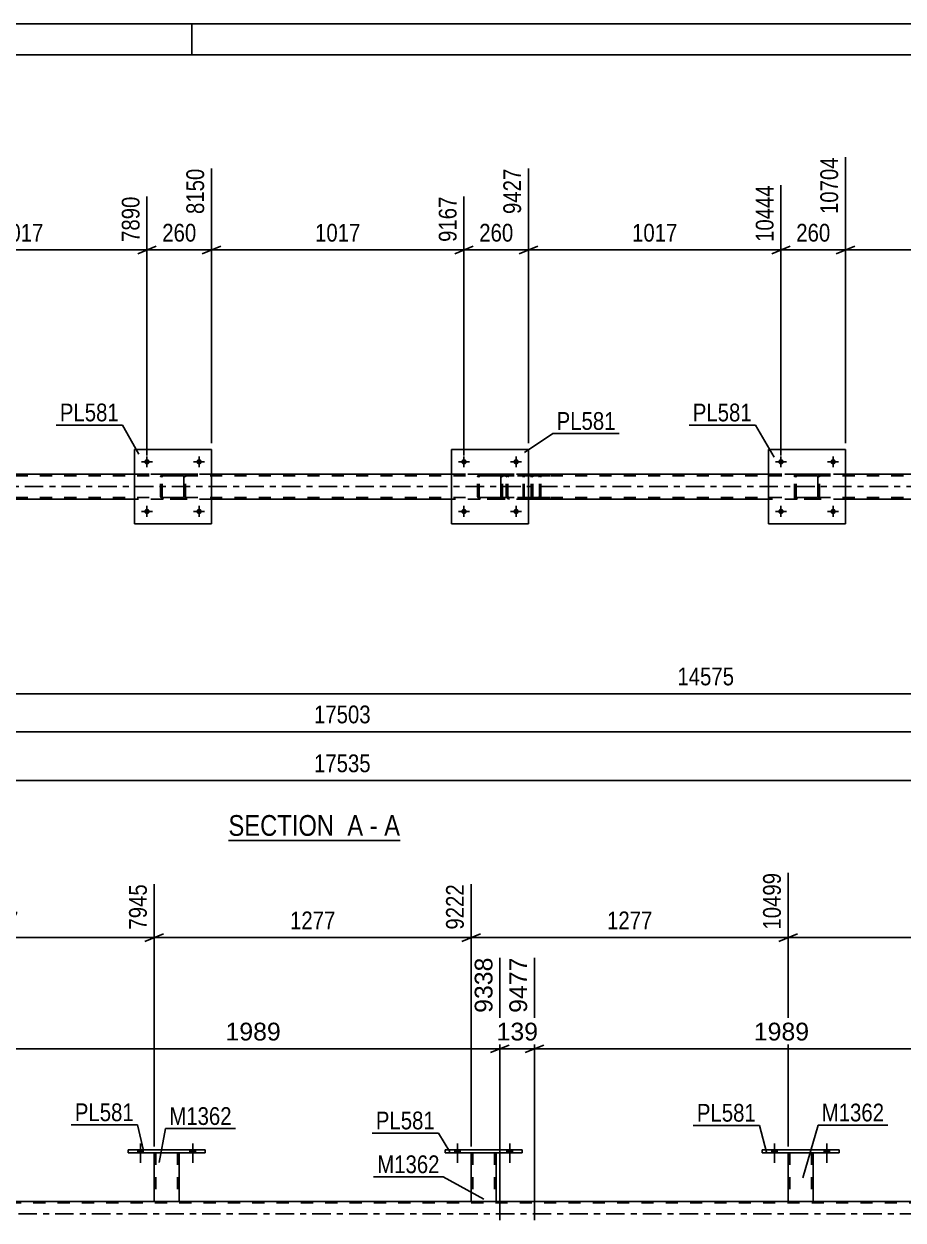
# Model space of a CAD drawing. Header units: millimetres. Extents: x -116 to 725, y -402 to 192.
# Drawn here: x 278.2 to 419.8, y -1 to 191.7 of the extents above; entities that cross this region are included whole.
import ezdxf

# ---------------------------------------------------------------- set-up
doc = ezdxf.new("R2010")
doc.units = ezdxf.units.MM
doc.linetypes.add('DXK_LINE_DOT2', pattern=[3.9198, 1.9599, -1.9599])
doc.linetypes.add('DXK_LINE_DOT3', pattern=[5.9187, 2.979, -0.9799, 0.9799, -0.9799])
doc.styles.add('Arial', font='ARIAL.TTF', dxfattribs={"height": 0.2})
doc.styles.add('Arial Narrow', font='ARIALN.TTF', dxfattribs={"height": 0.2})

# ---------------------------------------------------------------- blocks, each defined once
blk = doc.blocks.new('Unknown-200057495-1133')
at = {"color": 5, "linetype": 'Continuous'}
for p, q in [((725.23, 191.75), (-115.77, 191.75)), ((305.23, 186.75), (305.23, 191.75)), ((720.23, 186.75), (-110.77, 186.75))]:
    blk.add_line(p, q, dxfattribs=at)
blk = doc.blocks.new('Unknown-200057495-11 - 6662')
at = {"color": 6, "linetype": 'Continuous'}
blk.add_line((311.12, 60.17), (338.76, 60.17), dxfattribs=at)
at = {"color": 0, "linetype": 'Continuous'}
for points in [[(329.22, 60.92), (329.22, 64.42), (311.12, 64.42), (311.12, 60.92)], [(332.83, 60.92), (332.83, 64.42), (330.27, 64.42), (330.27, 60.92)], [(335.16, 60.92), (335.16, 64.42), (333.88, 64.42), (333.88, 60.92)], [(338.76, 60.92), (338.76, 64.42), (336.21, 64.42), (336.21, 60.92)]]:
    blk.add_wipeout(points, dxfattribs=at)
at = {"color": 7, "linetype": 'Continuous', "style": 'Arial Narrow'}
for s, p in [('SECTION ', (311.12, 60.92)), ('A', (330.27, 60.92)), ('A', (336.21, 60.92)), ('-', (333.88, 60.92))]:
    blk.add_text(s, height=3.34, dxfattribs=at).set_placement(p)
blk = doc.blocks.new('Part-200057495-6733 - 6662')
at = {"color": 7, "linetype": 'DXK_LINE_DOT2'}
for p, q in [((402.35, 118.71), (402.39, 118.89)), ((402.39, 118.89), (402.35, 118.71)), ((402.35, 115.67), (402.35, 118.71)), ((402.35, 115.67), (402.35, 118.71)), ((402.59, 118.71), (402.61, 118.8)), ((402.59, 115.67), (402.59, 118.71)), ((402.59, 115.67), (402.59, 118.71)), ((402.61, 118.8), (402.66, 118.88)), ((402.64, 119.15), (402.83, 119.19)), ((402.83, 119.19), (402.64, 119.15)), ((402.66, 118.88), (402.74, 118.93)), ((402.74, 118.93), (402.83, 118.95)), ((405.87, 119.19), (402.83, 119.19)), ((405.87, 118.95), (402.83, 118.95)), ((405.87, 119.19), (406.05, 119.15)), ((406.05, 119.15), (405.87, 119.19)), ((405.87, 118.95), (405.96, 118.93)), ((405.96, 118.93), (406.04, 118.88)), ((406.04, 118.88), (406.09, 118.8)), ((406.09, 118.8), (406.11, 118.71)), ((406.11, 115.67), (406.11, 118.71)), ((406.11, 118.71), (406.11, 115.67)), ((406.31, 118.89), (406.35, 118.71)), ((406.35, 118.71), (406.31, 118.89)), ((406.35, 115.67), (406.35, 118.71)), ((406.35, 115.67), (406.35, 118.71)), ((402.39, 115.48), (402.35, 115.67)), ((402.35, 115.67), (402.39, 115.48)), ((402.61, 115.57), (402.59, 115.67)), ((406.11, 115.67), (406.09, 115.57)), ((406.35, 115.67), (406.31, 115.48)), ((406.31, 115.48), (406.35, 115.67)), ((402.66, 115.5), (402.61, 115.57)), ((402.83, 115.19), (402.64, 115.22)), ((402.64, 115.22), (402.83, 115.19)), ((402.74, 115.44), (402.66, 115.5)), ((402.83, 115.43), (402.74, 115.44)), ((405.87, 115.43), (402.83, 115.43)), ((405.87, 115.19), (402.83, 115.19)), ((405.96, 115.44), (405.87, 115.43)), ((406.05, 115.22), (405.87, 115.19)), ((405.87, 115.19), (406.05, 115.22)), ((406.04, 115.5), (405.96, 115.44)), ((406.09, 115.57), (406.04, 115.5))]:
    blk.add_line(p, q, dxfattribs=at)
at = {"color": 7, "linetype": 'DXK_LINE_DOT3'}
blk.add_line((404.35, 117.19), (404.35, 117.19), dxfattribs=at)
at = {"color": 7, "linetype": 'DXK_LINE_DOT2'}
for centre, start, end in [((402.83, 118.71), 112.5, 157.5), ((402.83, 118.71), 112.5, 157.5), ((405.87, 118.71), 22.5, 67.5), ((405.87, 118.71), 22.5, 67.5), ((402.83, 115.67), 202.5, 247.5), ((402.83, 115.67), 202.5, 247.5), ((405.87, 115.67), 292.5, 337.5), ((405.87, 115.67), 292.5, 337.5)]:
    blk.add_arc(centre, 0.48, start, end, dxfattribs=at)
blk = doc.blocks.new('Part-200057495-6732 - 6662')
at = {"color": 2, "linetype": 'Continuous'}
for p, q in [((398.15, 123.19), (398.15, 111.19)), ((398.15, 123.19), (410.55, 123.19)), ((410.55, 123.19), (410.55, 111.19)), ((398.15, 111.19), (410.55, 111.19))]:
    blk.add_line(p, q, dxfattribs=at)
blk = doc.blocks.new('Part-200057495-6738 - 6662')
at = {"color": 2, "linetype": 'Continuous'}
for p, q in [((347.07, 123.19), (347.07, 111.19)), ((347.07, 123.19), (359.47, 123.19)), ((359.47, 123.19), (359.47, 111.19)), ((347.07, 111.19), (359.47, 111.19))]:
    blk.add_line(p, q, dxfattribs=at)
blk = doc.blocks.new('Part-200057495-6739 - 6662')
at = {"color": 7, "linetype": 'DXK_LINE_DOT2'}
for p, q in [((351.27, 118.71), (351.3, 118.89)), ((351.3, 118.89), (351.27, 118.71)), ((351.27, 115.67), (351.27, 118.71)), ((351.27, 115.67), (351.27, 118.71)), ((351.51, 118.71), (351.53, 118.8)), ((351.51, 115.67), (351.51, 118.71)), ((351.51, 115.67), (351.51, 118.71)), ((351.53, 118.8), (351.58, 118.88)), ((351.56, 119.15), (351.75, 119.19)), ((351.75, 119.19), (351.56, 119.15)), ((351.58, 118.88), (351.66, 118.93)), ((351.66, 118.93), (351.75, 118.95)), ((354.79, 119.19), (351.75, 119.19)), ((354.79, 118.95), (351.75, 118.95)), ((354.79, 119.19), (354.97, 119.15)), ((354.97, 119.15), (354.79, 119.19)), ((354.79, 118.95), (354.88, 118.93)), ((354.88, 118.93), (354.96, 118.88)), ((354.96, 118.88), (355.01, 118.8)), ((355.01, 118.8), (355.03, 118.71)), ((355.03, 115.67), (355.03, 118.71)), ((355.03, 118.71), (355.03, 115.67)), ((355.23, 118.89), (355.27, 118.71)), ((355.27, 118.71), (355.23, 118.89)), ((355.27, 115.67), (355.27, 118.71)), ((355.27, 115.67), (355.27, 118.71)), ((351.3, 115.48), (351.27, 115.67)), ((351.27, 115.67), (351.3, 115.48)), ((351.53, 115.57), (351.51, 115.67)), ((355.03, 115.67), (355.01, 115.57)), ((355.27, 115.67), (355.23, 115.48)), ((355.23, 115.48), (355.27, 115.67)), ((351.58, 115.5), (351.53, 115.57)), ((351.75, 115.19), (351.56, 115.22)), ((351.56, 115.22), (351.75, 115.19)), ((351.66, 115.44), (351.58, 115.5)), ((351.75, 115.43), (351.66, 115.44)), ((354.79, 115.43), (351.75, 115.43)), ((354.79, 115.19), (351.75, 115.19)), ((354.88, 115.44), (354.79, 115.43)), ((354.97, 115.22), (354.79, 115.19)), ((354.79, 115.19), (354.97, 115.22)), ((354.96, 115.5), (354.88, 115.44)), ((355.01, 115.57), (354.96, 115.5))]:
    blk.add_line(p, q, dxfattribs=at)
at = {"color": 7, "linetype": 'DXK_LINE_DOT3'}
blk.add_line((353.27, 117.19), (353.27, 117.19), dxfattribs=at)
at = {"color": 7, "linetype": 'DXK_LINE_DOT2'}
for centre, start, end in [((351.75, 118.71), 112.5, 157.5), ((351.75, 118.71), 112.5, 157.5), ((354.79, 118.71), 22.5, 67.5), ((354.79, 118.71), 22.5, 67.5), ((351.75, 115.67), 202.5, 247.5), ((351.75, 115.67), 202.5, 247.5), ((354.79, 115.67), 292.5, 337.5), ((354.79, 115.67), 292.5, 337.5)]:
    blk.add_arc(centre, 0.48, start, end, dxfattribs=at)
blk = doc.blocks.new('Bolt-200057495-6676 - 6662')
at = {"linetype": 'Continuous'}
for points in [[(400.59, 121.19, -1), (399.71, 121.19, -1)], [(408.99, 121.19, -1), (408.11, 121.19, -1)]]:
    blk.add_hatch(color=1, dxfattribs=at).paths.add_polyline_path(points)
at = {"color": 1, "linetype": 'Continuous'}
for p, q in [((400.15, 122.07), (400.15, 120.31)), ((408.55, 122.07), (408.55, 120.31)), ((399.27, 121.19), (401.03, 121.19)), ((407.67, 121.19), (409.43, 121.19))]:
    blk.add_line(p, q, dxfattribs=at)
blk = doc.blocks.new('Bolt-200057495-6677 - 6662')
at = {"linetype": 'Continuous'}
for points in [[(400.59, 113.19, -1), (399.71, 113.19, -1)], [(408.99, 113.19, -1), (408.11, 113.19, -1)]]:
    blk.add_hatch(color=1, dxfattribs=at).paths.add_polyline_path(points)
at = {"color": 1, "linetype": 'Continuous'}
for p, q in [((400.15, 114.07), (400.15, 112.31)), ((408.55, 114.07), (408.55, 112.31)), ((399.27, 113.19), (401.03, 113.19)), ((407.67, 113.19), (409.43, 113.19))]:
    blk.add_line(p, q, dxfattribs=at)
blk = doc.blocks.new('Bolt-200057495-6678 - 6662')
at = {"linetype": 'Continuous'}
for points in [[(349.51, 121.19, -1), (348.63, 121.19, -1)], [(357.91, 121.19, -1), (357.03, 121.19, -1)]]:
    blk.add_hatch(color=1, dxfattribs=at).paths.add_polyline_path(points)
at = {"color": 1, "linetype": 'Continuous'}
for p, q in [((349.07, 122.07), (349.07, 120.31)), ((357.47, 122.07), (357.47, 120.31)), ((348.19, 121.19), (349.95, 121.19)), ((356.59, 121.19), (358.35, 121.19))]:
    blk.add_line(p, q, dxfattribs=at)
blk = doc.blocks.new('Bolt-200057495-6679 - 6662')
at = {"linetype": 'Continuous'}
for points in [[(349.51, 113.19, -1), (348.63, 113.19, -1)], [(357.91, 113.19, -1), (357.03, 113.19, -1)]]:
    blk.add_hatch(color=1, dxfattribs=at).paths.add_polyline_path(points)
at = {"color": 1, "linetype": 'Continuous'}
for p, q in [((349.07, 114.07), (349.07, 112.31)), ((357.47, 114.07), (357.47, 112.31)), ((348.19, 113.19), (349.95, 113.19)), ((356.59, 113.19), (358.35, 113.19))]:
    blk.add_line(p, q, dxfattribs=at)
blk = doc.blocks.new('Part-200057495-6744 - 6662')
at = {"color": 2, "linetype": 'Continuous'}
for p, q in [((295.99, 123.19), (295.99, 111.19)), ((295.99, 123.19), (308.39, 123.19)), ((308.39, 123.19), (308.39, 111.19)), ((295.99, 111.19), (308.39, 111.19))]:
    blk.add_line(p, q, dxfattribs=at)
blk = doc.blocks.new('Bolt-200057495-6680 - 6662')
at = {"linetype": 'Continuous'}
for points in [[(298.43, 121.19, -1), (297.55, 121.19, -1)], [(306.83, 121.19, -1), (305.95, 121.19, -1)]]:
    blk.add_hatch(color=1, dxfattribs=at).paths.add_polyline_path(points)
at = {"color": 1, "linetype": 'Continuous'}
for p, q in [((297.99, 122.07), (297.99, 120.31)), ((306.39, 122.07), (306.39, 120.31)), ((297.11, 121.19), (298.87, 121.19)), ((305.51, 121.19), (307.27, 121.19))]:
    blk.add_line(p, q, dxfattribs=at)
blk = doc.blocks.new('Part-200057495-6745 - 6662')
at = {"color": 7, "linetype": 'DXK_LINE_DOT2'}
for p, q in [((300.19, 118.71), (300.22, 118.89)), ((300.22, 118.89), (300.19, 118.71)), ((300.19, 115.67), (300.19, 118.71)), ((300.19, 115.67), (300.19, 118.71)), ((300.43, 118.71), (300.45, 118.8)), ((300.43, 115.67), (300.43, 118.71)), ((300.43, 115.67), (300.43, 118.71)), ((300.45, 118.8), (300.5, 118.88)), ((300.48, 119.15), (300.67, 119.19)), ((300.67, 119.19), (300.48, 119.15)), ((300.5, 118.88), (300.58, 118.93)), ((300.58, 118.93), (300.67, 118.95)), ((303.71, 119.19), (300.67, 119.19)), ((303.71, 118.95), (300.67, 118.95)), ((303.71, 119.19), (303.89, 119.15)), ((303.89, 119.15), (303.71, 119.19)), ((303.71, 118.95), (303.8, 118.93)), ((303.8, 118.93), (303.88, 118.88)), ((303.88, 118.88), (303.93, 118.8)), ((303.93, 118.8), (303.95, 118.71)), ((303.95, 115.67), (303.95, 118.71)), ((303.95, 118.71), (303.95, 115.67)), ((304.15, 118.89), (304.19, 118.71)), ((304.19, 118.71), (304.15, 118.89)), ((304.19, 115.67), (304.19, 118.71)), ((304.19, 115.67), (304.19, 118.71)), ((300.22, 115.48), (300.19, 115.67)), ((300.19, 115.67), (300.22, 115.48)), ((300.45, 115.57), (300.43, 115.67)), ((303.95, 115.67), (303.93, 115.57)), ((304.19, 115.67), (304.15, 115.48)), ((304.15, 115.48), (304.19, 115.67)), ((300.5, 115.5), (300.45, 115.57)), ((300.67, 115.19), (300.48, 115.22)), ((300.48, 115.22), (300.67, 115.19)), ((300.58, 115.44), (300.5, 115.5)), ((300.67, 115.43), (300.58, 115.44)), ((303.71, 115.43), (300.67, 115.43)), ((303.71, 115.19), (300.67, 115.19)), ((303.8, 115.44), (303.71, 115.43)), ((303.89, 115.22), (303.71, 115.19)), ((303.71, 115.19), (303.89, 115.22)), ((303.88, 115.5), (303.8, 115.44)), ((303.93, 115.57), (303.88, 115.5))]:
    blk.add_line(p, q, dxfattribs=at)
at = {"color": 7, "linetype": 'DXK_LINE_DOT3'}
blk.add_line((302.19, 117.19), (302.19, 117.19), dxfattribs=at)
at = {"color": 7, "linetype": 'DXK_LINE_DOT2'}
for centre, start, end in [((300.67, 118.71), 112.5, 157.5), ((300.67, 118.71), 112.5, 157.5), ((303.71, 118.71), 22.5, 67.5), ((303.71, 118.71), 22.5, 67.5), ((300.67, 115.67), 202.5, 247.5), ((300.67, 115.67), 202.5, 247.5), ((303.71, 115.67), 292.5, 337.5), ((303.71, 115.67), 292.5, 337.5)]:
    blk.add_arc(centre, 0.48, start, end, dxfattribs=at)
blk = doc.blocks.new('Bolt-200057495-6681 - 6662')
at = {"linetype": 'Continuous'}
for points in [[(298.43, 113.19, -1), (297.55, 113.19, -1)], [(306.83, 113.19, -1), (305.95, 113.19, -1)]]:
    blk.add_hatch(color=1, dxfattribs=at).paths.add_polyline_path(points)
at = {"color": 1, "linetype": 'Continuous'}
for p, q in [((297.99, 114.07), (297.99, 112.31)), ((306.39, 114.07), (306.39, 112.31)), ((297.11, 113.19), (298.87, 113.19)), ((305.51, 113.19), (307.27, 113.19))]:
    blk.add_line(p, q, dxfattribs=at)
blk = doc.blocks.new('Part-200057495-6877 - 6662')
at = {"color": 7, "linetype": 'DXK_LINE_DOT2'}
for p, q in [((631.55, 118.95), (-17.63, 118.95)), ((631.55, 119.19), (-5.82, 119.19)), ((308.39, 119.19), (295.99, 119.19)), ((359.47, 119.19), (347.07, 119.19)), ((410.55, 119.19), (398.15, 119.19)), ((631.55, 115.43), (-17.63, 115.43)), ((308.39, 115.19), (295.99, 115.19)), ((359.47, 115.19), (347.07, 115.19)), ((410.55, 115.19), (398.15, 115.19))]:
    blk.add_line(p, q, dxfattribs=at)
at = {"color": 2, "linetype": 'Continuous'}
for p, q in [((295.99, 119.19), (257.31, 119.19)), ((347.07, 119.19), (308.39, 119.19)), ((398.15, 119.19), (359.47, 119.19)), ((449.23, 119.19), (410.55, 119.19)), ((295.99, 115.19), (257.31, 115.19)), ((347.07, 115.19), (308.39, 115.19)), ((398.15, 115.19), (359.47, 115.19)), ((449.23, 115.19), (410.55, 115.19))]:
    blk.add_line(p, q, dxfattribs=at)
at = {"color": 7, "linetype": 'DXK_LINE_DOT3'}
blk.add_line((-17.63, 117.19), (631.55, 117.19), dxfattribs=at)
blk = doc.blocks.new('Part-200057495-6890 - 6662')
at = {"color": 7, "linetype": 'DXK_LINE_DOT2'}
for p, q in [((358.62, 118.89), (358.6, 118.71)), ((358.6, 115.67), (358.6, 118.71)), ((358.68, 119.05), (358.62, 118.89)), ((358.77, 119.15), (358.68, 119.05)), ((358.74, 118.71), (358.75, 118.8)), ((358.74, 115.67), (358.74, 118.71)), ((358.75, 118.8), (358.78, 118.88)), ((358.87, 119.19), (358.77, 119.15)), ((358.78, 118.88), (358.82, 118.93)), ((358.82, 118.93), (358.87, 118.95)), ((362.94, 119.19), (358.87, 119.19)), ((362.94, 118.95), (358.87, 118.95)), ((360.15, 119.19), (360.15, 118.95)), ((361.16, 119.15), (360.96, 119.19)), ((360.96, 118.95), (361.06, 118.93)), ((361.06, 118.93), (361.14, 118.88)), ((361.14, 118.88), (361.2, 118.8)), ((361.2, 118.8), (361.22, 118.71)), ((361.22, 115.67), (361.22, 118.71)), ((361.43, 118.88), (361.43, 118.89)), ((361.47, 118.71), (361.43, 118.88)), ((361.47, 115.67), (361.47, 118.71)), ((358.6, 115.67), (358.62, 115.48)), ((358.75, 115.57), (358.74, 115.67)), ((361.22, 115.67), (361.2, 115.57)), ((361.43, 115.48), (361.47, 115.67)), ((358.62, 115.48), (358.68, 115.33)), ((358.68, 115.33), (358.77, 115.22)), ((358.78, 115.5), (358.75, 115.57)), ((358.77, 115.22), (358.87, 115.19)), ((358.82, 115.44), (358.78, 115.5)), ((358.87, 115.43), (358.82, 115.44)), ((362.94, 115.43), (358.87, 115.43)), ((362.94, 115.19), (358.87, 115.19)), ((360.15, 115.19), (360.15, 115.43)), ((361.06, 115.44), (360.96, 115.43)), ((360.96, 115.19), (361.16, 115.22)), ((361.14, 115.5), (361.06, 115.44)), ((361.2, 115.57), (361.14, 115.5))]:
    blk.add_line(p, q, dxfattribs=at)
for centre, start, end in [((360.98, 118.69), 23.8494, 68.8059), ((360.98, 115.68), 291.1941, 336.1506)]:
    blk.add_arc(centre, 0.492, start, end, dxfattribs=at)
blk = doc.blocks.new('Part-200057495-6898 - 6662')
at = {"color": 7, "linetype": 'DXK_LINE_DOT2'}
for p, q in [((359.64, 119.19), (354.1, 119.19)), ((359.64, 118.95), (354.1, 118.95)), ((355.93, 118.88), (355.89, 118.71)), ((355.89, 115.67), (355.89, 118.71)), ((355.93, 118.89), (355.93, 118.88)), ((356.15, 118.71), (356.17, 118.8)), ((356.15, 115.67), (356.15, 118.71)), ((356.17, 118.8), (356.22, 118.88)), ((356.4, 119.19), (356.21, 119.15)), ((356.22, 118.88), (356.31, 118.93)), ((356.31, 118.93), (356.4, 118.95)), ((359.83, 119.15), (359.64, 119.19)), ((359.64, 118.95), (359.74, 118.93)), ((359.74, 118.93), (359.82, 118.88)), ((359.82, 118.88), (359.87, 118.8)), ((359.87, 118.8), (359.89, 118.71)), ((359.89, 115.67), (359.89, 118.71)), ((360.11, 118.88), (360.11, 118.89)), ((360.15, 118.71), (360.11, 118.88)), ((360.15, 115.67), (360.15, 118.71)), ((355.89, 115.67), (355.93, 115.48)), ((356.17, 115.57), (356.15, 115.67)), ((359.89, 115.67), (359.87, 115.57)), ((360.11, 115.48), (360.15, 115.67)), ((359.64, 115.43), (354.1, 115.43)), ((359.64, 115.19), (354.1, 115.19)), ((356.22, 115.5), (356.17, 115.57)), ((356.21, 115.22), (356.4, 115.19)), ((356.31, 115.44), (356.22, 115.5)), ((356.4, 115.43), (356.31, 115.44)), ((359.74, 115.44), (359.64, 115.43)), ((359.64, 115.19), (359.83, 115.22)), ((359.82, 115.5), (359.74, 115.44)), ((359.87, 115.57), (359.82, 115.5))]:
    blk.add_line(p, q, dxfattribs=at)
for centre, start, end in [((356.38, 118.69), 110.7583, 155.68), ((359.66, 118.69), 24.32, 69.2417), ((356.38, 115.69), 204.32, 249.2417), ((359.66, 115.69), 290.7583, 335.68)]:
    blk.add_arc(centre, 0.496, start, end, dxfattribs=at)
blk = doc.blocks.new('Part-200057495-4713 - 4561')
at = {"color": 2, "linetype": 'Continuous'}
for p, q in [((294.96, 9.84), (294.96, 10.32)), ((294.96, 10.32), (307.36, 10.32)), ((307.36, 9.84), (294.96, 9.84)), ((307.36, 10.32), (307.36, 9.84))]:
    blk.add_line(p, q, dxfattribs=at)
blk = doc.blocks.new('Bolt-200057495-4576 - 4561')
at = {"linetype": 'Continuous'}
for points in [[(398.68, 9.84), (399.56, 9.84), (399.56, 10.32), (398.68, 10.32)], [(407.08, 9.84), (407.96, 9.84), (407.96, 10.32), (407.08, 10.32)]]:
    blk.add_hatch(color=1, dxfattribs=at).paths.add_polyline_path(points)
at = {"color": 1, "linetype": 'Continuous'}
for p, q in [((398.68, 10.32), (398.68, 9.84)), ((399.12, 11.32), (399.12, 8.2)), ((399.56, 10.32), (399.56, 9.84)), ((407.08, 10.32), (407.08, 9.84)), ((407.52, 11.32), (407.52, 8.2)), ((407.96, 10.32), (407.96, 9.84))]:
    blk.add_line(p, q, dxfattribs=at)
blk = doc.blocks.new('Part-200057495-4703 - 4561')
at = {"color": 2, "linetype": 'Continuous'}
for p, q in [((346.04, 9.84), (346.04, 10.32)), ((346.04, 10.32), (358.44, 10.32)), ((358.44, 9.84), (346.04, 9.84)), ((358.44, 10.32), (358.44, 9.84))]:
    blk.add_line(p, q, dxfattribs=at)
blk = doc.blocks.new('Part-200057495-4698 - 4561')
at = {"color": 2, "linetype": 'Continuous'}
for p, q in [((401.32, 2), (401.32, 9.84)), ((405.32, 9.84), (405.32, 2)), ((405.28, 2), (401.32, 2)), ((405.32, 2), (405.28, 2))]:
    blk.add_line(p, q, dxfattribs=at)
at = {"color": 7, "linetype": 'DXK_LINE_DOT2'}
for p, q in [((401.32, 9.84), (405.32, 9.84)), ((401.32, 9.84), (401.32, 9.84)), ((401.32, 9.84), (401.32, 9.84)), ((401.56, 9.84), (401.56, 2)), ((405.08, 9.84), (405.08, 2)), ((405.32, 9.84), (405.32, 9.84)), ((405.32, 9.84), (405.32, 9.84)), ((405.06, 2), (405.08, 2))]:
    blk.add_line(p, q, dxfattribs=at)
blk = doc.blocks.new('Bolt-200057495-4575 - 4561')
at = {"linetype": 'Continuous'}
for points in [[(398.68, 9.84), (399.56, 9.84), (399.56, 10.32), (398.68, 10.32)], [(407.08, 9.84), (407.96, 9.84), (407.96, 10.32), (407.08, 10.32)]]:
    blk.add_hatch(color=1, dxfattribs=at).paths.add_polyline_path(points)
at = {"color": 1, "linetype": 'Continuous'}
for p, q in [((398.68, 10.32), (398.68, 9.84)), ((399.12, 11.32), (399.12, 8.2)), ((399.56, 10.32), (399.56, 9.84)), ((407.08, 10.32), (407.08, 9.84)), ((407.52, 11.32), (407.52, 8.2)), ((407.96, 10.32), (407.96, 9.84))]:
    blk.add_line(p, q, dxfattribs=at)
blk = doc.blocks.new('Bolt-200057495-4577 - 4561')
at = {"linetype": 'Continuous'}
for points in [[(347.6, 9.84), (348.48, 9.84), (348.48, 10.32), (347.6, 10.32)], [(356, 9.84), (356.88, 9.84), (356.88, 10.32), (356, 10.32)]]:
    blk.add_hatch(color=1, dxfattribs=at).paths.add_polyline_path(points)
at = {"color": 1, "linetype": 'Continuous'}
for p, q in [((347.6, 10.32), (347.6, 9.84)), ((348.04, 11.32), (348.04, 8.2)), ((348.48, 10.32), (348.48, 9.84)), ((356, 10.32), (356, 9.84)), ((356.44, 11.32), (356.44, 8.2)), ((356.88, 10.32), (356.88, 9.84))]:
    blk.add_line(p, q, dxfattribs=at)
blk = doc.blocks.new('Bolt-200057495-4578 - 4561')
at = {"linetype": 'Continuous'}
for points in [[(347.6, 9.84), (348.48, 9.84), (348.48, 10.32), (347.6, 10.32)], [(356, 9.84), (356.88, 9.84), (356.88, 10.32), (356, 10.32)]]:
    blk.add_hatch(color=1, dxfattribs=at).paths.add_polyline_path(points)
at = {"color": 1, "linetype": 'Continuous'}
for p, q in [((347.6, 10.32), (347.6, 9.84)), ((348.04, 11.32), (348.04, 8.2)), ((348.48, 10.32), (348.48, 9.84)), ((356, 10.32), (356, 9.84)), ((356.44, 11.32), (356.44, 8.2)), ((356.88, 10.32), (356.88, 9.84))]:
    blk.add_line(p, q, dxfattribs=at)
blk = doc.blocks.new('Bolt-200057495-4579 - 4561')
at = {"linetype": 'Continuous'}
for points in [[(296.52, 9.84), (297.4, 9.84), (297.4, 10.32), (296.52, 10.32)], [(304.92, 9.84), (305.8, 9.84), (305.8, 10.32), (304.92, 10.32)]]:
    blk.add_hatch(color=1, dxfattribs=at).paths.add_polyline_path(points)
at = {"color": 1, "linetype": 'Continuous'}
for p, q in [((296.52, 10.32), (296.52, 9.84)), ((296.96, 11.32), (296.96, 8.2)), ((297.4, 10.32), (297.4, 9.84)), ((304.92, 10.32), (304.92, 9.84)), ((305.36, 11.32), (305.36, 8.2)), ((305.8, 10.32), (305.8, 9.84))]:
    blk.add_line(p, q, dxfattribs=at)
blk = doc.blocks.new('Bolt-200057495-4580 - 4561')
at = {"linetype": 'Continuous'}
for points in [[(296.52, 9.84), (297.4, 9.84), (297.4, 10.32), (296.52, 10.32)], [(304.92, 9.84), (305.8, 9.84), (305.8, 10.32), (304.92, 10.32)]]:
    blk.add_hatch(color=1, dxfattribs=at).paths.add_polyline_path(points)
at = {"color": 1, "linetype": 'Continuous'}
for p, q in [((296.52, 10.32), (296.52, 9.84)), ((296.96, 11.32), (296.96, 8.2)), ((297.4, 10.32), (297.4, 9.84)), ((304.92, 10.32), (304.92, 9.84)), ((305.36, 11.32), (305.36, 8.2)), ((305.8, 10.32), (305.8, 9.84))]:
    blk.add_line(p, q, dxfattribs=at)
blk = doc.blocks.new('Part-200057495-4693 - 4561')
at = {"color": 2, "linetype": 'Continuous'}
for p, q in [((397.12, 9.84), (397.12, 10.32)), ((397.12, 10.32), (409.52, 10.32)), ((409.52, 9.84), (397.12, 9.84)), ((409.52, 10.32), (409.52, 9.84))]:
    blk.add_line(p, q, dxfattribs=at)
blk = doc.blocks.new('Part-200057495-4708 - 4561')
at = {"color": 2, "linetype": 'Continuous'}
for p, q in [((350.24, 2), (350.24, 9.84)), ((354.24, 9.84), (354.24, 2)), ((354.2, 2), (350.24, 2)), ((354.24, 2), (354.2, 2))]:
    blk.add_line(p, q, dxfattribs=at)
at = {"color": 7, "linetype": 'DXK_LINE_DOT2'}
for p, q in [((350.24, 9.84), (354.24, 9.84)), ((350.24, 9.84), (350.24, 9.84)), ((350.24, 9.84), (350.24, 9.84)), ((350.48, 9.84), (350.48, 2)), ((354, 9.84), (354, 2)), ((354.24, 9.84), (354.24, 9.84)), ((354.24, 9.84), (354.24, 9.84)), ((353.98, 2), (354, 2))]:
    blk.add_line(p, q, dxfattribs=at)
blk = doc.blocks.new('Part-200057495-4718 - 4561')
at = {"color": 2, "linetype": 'Continuous'}
for p, q in [((299.16, 2), (299.16, 9.84)), ((303.16, 9.84), (303.16, 2)), ((303.12, 2), (299.16, 2)), ((303.16, 2), (303.12, 2))]:
    blk.add_line(p, q, dxfattribs=at)
at = {"color": 7, "linetype": 'DXK_LINE_DOT2'}
for p, q in [((299.16, 9.84), (303.16, 9.84)), ((299.16, 9.84), (299.16, 9.84)), ((299.16, 9.84), (299.16, 9.84)), ((299.4, 9.84), (299.4, 2)), ((302.92, 9.84), (302.92, 2)), ((303.16, 9.84), (303.16, 9.84)), ((303.16, 9.84), (303.16, 9.84)), ((302.9, 2), (302.92, 2))]:
    blk.add_line(p, q, dxfattribs=at)
blk = doc.blocks.new('Part-200057495-4824 - 4561')
at = {"color": 7, "linetype": 'DXK_LINE_DOT2'}
for p, q in [((-7.32, 2), (681.45, 2)), ((303.16, 2), (299.16, 2)), ((354.24, 2), (350.24, 2)), ((405.32, 2), (401.32, 2)), ((681.45, 1.76), (-18.66, 1.76))]:
    blk.add_line(p, q, dxfattribs=at)
at = {"color": 2, "linetype": 'Continuous'}
for p, q in [((299.16, 2), (252.08, 2)), ((350.24, 2), (303.16, 2)), ((401.32, 2), (354.24, 2)), ((452.4, 2), (405.32, 2))]:
    blk.add_line(p, q, dxfattribs=at)
at = {"color": 7, "linetype": 'DXK_LINE_DOT3'}
blk.add_line((-18.66, 0), (681.45, 0), dxfattribs=at)
blk = doc.blocks.new('StraightDimension-200057495-21564 - 6662')
at = {"color": 7, "linetype": 'Continuous'}
for p, q in [((359.47, 124.19), (359.47, 168.43)), ((349.07, 122.19), (349.07, 163.93)), ((347.57, 154.72), (350.57, 155.92)), ((349.07, 155.32), (359.47, 155.32)), ((360.97, 155.92), (357.97, 154.72))]:
    blk.add_line(p, q, dxfattribs=at)
at = {"color": 0}
blk.add_wipeout([(357.61, 156.07), (357.61, 160.27), (350.93, 160.27), (350.93, 156.07)], dxfattribs=at)
at = {"color": 0, "linetype": 'Continuous'}
blk.add_wipeout([(358.87, 169.03), (354.67, 169.03), (354.67, 160.52), (358.87, 160.52)], dxfattribs=at)
at = {"color": 3, "linetype": 'Continuous', "style": 'Arial Narrow'}
blk.add_text('9427', height=2.863, rotation=90.0002, dxfattribs=at).set_placement((358.27, 161.12))
at = {"color": 3, "style": 'Arial Narrow'}
blk.add_text('260', height=2.863, dxfattribs=at).set_placement((351.53, 156.67))
blk = doc.blocks.new('StraightDimension-200057495-21563 - 6662')
at = {"color": 7, "linetype": 'Continuous'}
for p, q in [((359.47, 124.19), (359.47, 168.43)), ((400.15, 122.19), (400.15, 165.76)), ((360.97, 155.92), (357.97, 154.72)), ((359.47, 155.32), (400.15, 155.32)), ((398.65, 154.72), (401.65, 155.92))]:
    blk.add_line(p, q, dxfattribs=at)
at = {"color": 0, "linetype": 'Continuous'}
blk.add_wipeout([(399.55, 166.36), (395.35, 166.36), (395.35, 156.02), (399.55, 156.02)], dxfattribs=at)
at = {"color": 0}
blk.add_wipeout([(384.06, 156.07), (384.06, 160.27), (375.55, 160.27), (375.55, 156.07)], dxfattribs=at)
at = {"color": 3, "linetype": 'Continuous', "style": 'Arial Narrow'}
blk.add_text('10444', height=2.863, rotation=90.0002, dxfattribs=at).set_placement((398.95, 156.62))
at = {"color": 3, "style": 'Arial Narrow'}
blk.add_text('1017', height=2.863, dxfattribs=at).set_placement((376.15, 156.67))
blk = doc.blocks.new('StraightDimension-200057495-21566 - 6662')
at = {"color": 7, "linetype": 'Continuous'}
for p, q in [((308.39, 124.19), (308.39, 168.43)), ((297.99, 122.19), (297.99, 163.93)), ((296.49, 154.72), (299.49, 155.92)), ((297.99, 155.32), (308.39, 155.32)), ((309.89, 155.92), (306.89, 154.72))]:
    blk.add_line(p, q, dxfattribs=at)
at = {"color": 0}
blk.add_wipeout([(306.53, 156.07), (306.53, 160.27), (299.85, 160.27), (299.85, 156.07)], dxfattribs=at)
at = {"color": 0, "linetype": 'Continuous'}
blk.add_wipeout([(307.79, 169.03), (303.59, 169.03), (303.59, 160.52), (307.79, 160.52)], dxfattribs=at)
at = {"color": 3, "linetype": 'Continuous', "style": 'Arial Narrow'}
blk.add_text('8150', height=2.863, rotation=90.0002, dxfattribs=at).set_placement((307.19, 161.12))
at = {"color": 3, "style": 'Arial Narrow'}
blk.add_text('260', height=2.863, dxfattribs=at).set_placement((300.45, 156.67))
blk = doc.blocks.new('StraightDimension-200057495-21562 - 6662')
at = {"color": 7, "linetype": 'Continuous'}
for p, q in [((410.55, 124.19), (410.55, 170.26)), ((400.15, 122.19), (400.15, 165.76)), ((398.65, 154.72), (401.65, 155.92)), ((400.15, 155.32), (410.55, 155.32)), ((412.05, 155.92), (409.05, 154.72))]:
    blk.add_line(p, q, dxfattribs=at)
at = {"color": 0}
blk.add_wipeout([(408.69, 156.07), (408.69, 160.27), (402.01, 160.27), (402.01, 156.07)], dxfattribs=at)
at = {"color": 0, "linetype": 'Continuous'}
blk.add_wipeout([(409.95, 170.86), (405.75, 170.86), (405.75, 160.52), (409.95, 160.52)], dxfattribs=at)
at = {"color": 3, "linetype": 'Continuous', "style": 'Arial Narrow'}
blk.add_text('10704', height=2.863, rotation=90.0002, dxfattribs=at).set_placement((409.35, 161.12))
at = {"color": 3, "style": 'Arial Narrow'}
blk.add_text('260', height=2.863, dxfattribs=at).set_placement((402.61, 156.67))
blk = doc.blocks.new('StraightDimension-200057495-21565 - 6662')
at = {"color": 7, "linetype": 'Continuous'}
for p, q in [((308.39, 124.19), (308.39, 168.43)), ((349.07, 122.19), (349.07, 163.93)), ((309.89, 155.92), (306.89, 154.72)), ((308.39, 155.32), (349.07, 155.32)), ((347.57, 154.72), (350.57, 155.92))]:
    blk.add_line(p, q, dxfattribs=at)
at = {"color": 0, "linetype": 'Continuous'}
blk.add_wipeout([(348.47, 164.53), (344.27, 164.53), (344.27, 156.02), (348.47, 156.02)], dxfattribs=at)
at = {"color": 0}
blk.add_wipeout([(332.98, 156.07), (332.98, 160.27), (324.47, 160.27), (324.47, 156.07)], dxfattribs=at)
at = {"color": 3, "linetype": 'Continuous', "style": 'Arial Narrow'}
blk.add_text('9167', height=2.863, rotation=90.0002, dxfattribs=at).set_placement((347.87, 156.62))
at = {"color": 3, "style": 'Arial Narrow'}
blk.add_text('1017', height=2.863, dxfattribs=at).set_placement((325.07, 156.67))
blk = doc.blocks.new('StraightDimension-200057495-7211 - 6662')
at = {"color": 7, "linetype": 'Continuous'}
blk.add_line((-18.27, 69.82), (677.22, 69.82), dxfattribs=at)
at = {"color": 0}
blk.add_wipeout([(334.64, 70.57), (334.64, 74.77), (324.3, 74.77), (324.3, 70.57)], dxfattribs=at)
at = {"color": 3, "style": 'Arial Narrow'}
blk.add_text('17535', height=2.863, dxfattribs=at).set_placement((324.9, 71.17))
blk = doc.blocks.new('StraightDimension-200057495-7316 - 6662')
at = {"color": 7, "linetype": 'Continuous'}
blk.add_line((-17.63, 77.7), (676.58, 77.7), dxfattribs=at)
at = {"color": 0}
blk.add_wipeout([(334.64, 78.45), (334.64, 82.65), (324.3, 82.65), (324.3, 78.45)], dxfattribs=at)
at = {"color": 3, "style": 'Arial Narrow'}
blk.add_text('17503', height=2.863, dxfattribs=at).set_placement((324.9, 79.05))
blk = doc.blocks.new('StraightDimension-200057495-7357 - 6662')
at = {"color": 7, "linetype": 'Continuous'}
blk.add_line((99.49, 83.82), (676.58, 83.82), dxfattribs=at)
at = {"color": 0}
blk.add_wipeout([(393.2, 84.57), (393.2, 88.77), (382.86, 88.77), (382.86, 84.57)], dxfattribs=at)
at = {"color": 3, "style": 'Arial Narrow'}
blk.add_text('14575', height=2.863, dxfattribs=at).set_placement((383.46, 85.17))
blk = doc.blocks.new('StraightDimension-200057495-21561 - 6662')
at = {"color": 7, "linetype": 'Continuous'}
for p, q in [((410.55, 124.19), (410.55, 170.26)), ((451.23, 122.19), (451.23, 165.76)), ((412.05, 155.92), (409.05, 154.72)), ((410.55, 155.32), (451.23, 155.32)), ((449.73, 154.72), (452.73, 155.92))]:
    blk.add_line(p, q, dxfattribs=at)
at = {"color": 0, "linetype": 'Continuous'}
blk.add_wipeout([(450.63, 166.36), (446.43, 166.36), (446.43, 156.02), (450.63, 156.02)], dxfattribs=at)
at = {"color": 0}
blk.add_wipeout([(435.15, 156.07), (435.15, 160.27), (426.63, 160.27), (426.63, 156.07)], dxfattribs=at)
at = {"color": 3, "linetype": 'Continuous', "style": 'Arial Narrow'}
blk.add_text('11722', height=2.863, rotation=90.0002, dxfattribs=at).set_placement((450.03, 156.62))
at = {"color": 3, "style": 'Arial Narrow'}
blk.add_text('1017', height=2.863, dxfattribs=at).set_placement((427.23, 156.67))
blk = doc.blocks.new('StraightDimension-200057495-21567 - 6662')
at = {"color": 7, "linetype": 'Continuous'}
for p, q in [((257.31, 124.19), (257.31, 168.43)), ((297.99, 122.19), (297.99, 163.93)), ((258.81, 155.92), (255.81, 154.72)), ((257.31, 155.32), (297.99, 155.32)), ((296.49, 154.72), (299.49, 155.92))]:
    blk.add_line(p, q, dxfattribs=at)
at = {"color": 0, "linetype": 'Continuous'}
blk.add_wipeout([(297.39, 164.53), (293.19, 164.53), (293.19, 156.02), (297.39, 156.02)], dxfattribs=at)
at = {"color": 0}
blk.add_wipeout([(281.9, 156.07), (281.9, 160.27), (273.39, 160.27), (273.39, 156.07)], dxfattribs=at)
at = {"color": 3, "linetype": 'Continuous', "style": 'Arial Narrow'}
blk.add_text('7890', height=2.863, rotation=90.0002, dxfattribs=at).set_placement((296.79, 156.62))
at = {"color": 3, "style": 'Arial Narrow'}
blk.add_text('1017', height=2.863, dxfattribs=at).set_placement((273.99, 156.67))
blk = doc.blocks.new('StraightDimension-200057495-15301 - 4561')
at = {"color": 7, "linetype": 'Continuous'}
for p, q in [((275.3, -1), (275.3, 41.28)), ((354.86, -1), (354.86, 41.28)), ((276.8, 27.19), (273.8, 25.99)), ((353.36, 25.99), (356.36, 27.19)), ((275.3, 26.59), (354.86, 26.59))]:
    blk.add_line(p, q, dxfattribs=at)
at = {"color": 0, "linetype": 'Continuous'}
blk.add_wipeout([(354.26, 41.88), (350.06, 41.88), (350.06, 31.79), (354.26, 31.79)], dxfattribs=at)
at = {"color": 0}
blk.add_wipeout([(320.13, 27.34), (320.13, 31.54), (310.04, 31.54), (310.04, 27.34)], dxfattribs=at)
at = {"color": 3, "linetype": 'Continuous', "style": 'Arial'}
blk.add_text('9338', height=2.865, rotation=90.0002, dxfattribs=at).set_placement((353.66, 32.39))
at = {"color": 3, "style": 'Arial'}
blk.add_text('1989', height=2.865, dxfattribs=at).set_placement((310.64, 27.94))
blk = doc.blocks.new('StraightDimension-200057495-6189 - 4561')
at = {"color": 7, "linetype": 'Continuous'}
for p, q in [((401.32, 10.84), (401.32, 54.95)), ((350.24, 10.84), (350.24, 53.12)), ((351.74, 45.11), (348.74, 43.91)), ((350.24, 44.51), (401.32, 44.51)), ((399.82, 43.91), (402.82, 45.11))]:
    blk.add_line(p, q, dxfattribs=at)
at = {"color": 0, "linetype": 'Continuous'}
blk.add_wipeout([(400.72, 55.55), (396.52, 55.55), (396.52, 45.21), (400.72, 45.21)], dxfattribs=at)
at = {"color": 0}
blk.add_wipeout([(380.04, 45.26), (380.04, 49.46), (371.52, 49.46), (371.52, 45.26)], dxfattribs=at)
at = {"color": 3, "linetype": 'Continuous', "style": 'Arial Narrow'}
blk.add_text('10499', height=2.863, rotation=90.0002, dxfattribs=at).set_placement((400.12, 45.81))
at = {"color": 3, "style": 'Arial Narrow'}
blk.add_text('1277', height=2.863, dxfattribs=at).set_placement((372.12, 45.86))
blk = doc.blocks.new('StraightDimension-200057495-6169 - 4561')
at = {"color": 7, "linetype": 'Continuous'}
for p, q in [((248.08, 10.84), (248.08, 53.12)), ((299.16, 10.84), (299.16, 53.12)), ((249.58, 45.11), (246.58, 43.91)), ((248.08, 44.51), (299.16, 44.51)), ((297.66, 43.91), (300.66, 45.11))]:
    blk.add_line(p, q, dxfattribs=at)
at = {"color": 0, "linetype": 'Continuous'}
blk.add_wipeout([(298.56, 53.72), (294.36, 53.72), (294.36, 45.21), (298.56, 45.21)], dxfattribs=at)
at = {"color": 0}
blk.add_wipeout([(277.88, 45.26), (277.88, 49.46), (269.36, 49.46), (269.36, 45.26)], dxfattribs=at)
at = {"color": 3, "linetype": 'Continuous', "style": 'Arial Narrow'}
blk.add_text('7945', height=2.863, rotation=90.0002, dxfattribs=at).set_placement((297.96, 45.81))
at = {"color": 3, "style": 'Arial Narrow'}
blk.add_text('1277', height=2.863, dxfattribs=at).set_placement((269.96, 45.86))
blk = doc.blocks.new('StraightDimension-200057495-6179 - 4561')
at = {"color": 7, "linetype": 'Continuous'}
for p, q in [((299.16, 10.84), (299.16, 53.12)), ((350.24, 10.84), (350.24, 53.12)), ((300.66, 45.11), (297.66, 43.91)), ((299.16, 44.51), (350.24, 44.51)), ((348.74, 43.91), (351.74, 45.11))]:
    blk.add_line(p, q, dxfattribs=at)
at = {"color": 0, "linetype": 'Continuous'}
blk.add_wipeout([(349.64, 53.72), (345.44, 53.72), (345.44, 45.21), (349.64, 45.21)], dxfattribs=at)
at = {"color": 0}
blk.add_wipeout([(328.96, 45.26), (328.96, 49.46), (320.44, 49.46), (320.44, 45.26)], dxfattribs=at)
at = {"color": 3, "linetype": 'Continuous', "style": 'Arial Narrow'}
blk.add_text('9222', height=2.863, rotation=90.0002, dxfattribs=at).set_placement((349.04, 45.81))
at = {"color": 3, "style": 'Arial Narrow'}
blk.add_text('1277', height=2.863, dxfattribs=at).set_placement((321.04, 45.86))
blk = doc.blocks.new('StraightDimension-200057495-6199 - 4561')
at = {"color": 7, "linetype": 'Continuous'}
for p, q in [((401.32, 10.84), (401.32, 54.95)), ((452.4, 10.84), (452.4, 54.95)), ((402.82, 45.11), (399.82, 43.91)), ((401.32, 44.51), (452.4, 44.51)), ((450.9, 43.91), (453.9, 45.11))]:
    blk.add_line(p, q, dxfattribs=at)
at = {"color": 0, "linetype": 'Continuous'}
blk.add_wipeout([(451.8, 55.55), (447.6, 55.55), (447.6, 45.21), (451.8, 45.21)], dxfattribs=at)
at = {"color": 0}
blk.add_wipeout([(431.12, 45.26), (431.12, 49.46), (422.61, 49.46), (422.61, 45.26)], dxfattribs=at)
at = {"color": 3, "linetype": 'Continuous', "style": 'Arial Narrow'}
blk.add_text('11777', height=2.863, rotation=90.0002, dxfattribs=at).set_placement((451.2, 45.81))
at = {"color": 3, "style": 'Arial Narrow'}
blk.add_text('1277', height=2.863, dxfattribs=at).set_placement((423.21, 45.86))
blk = doc.blocks.new('StraightDimension-200057495-15299 - 4561')
at = {"color": 7, "linetype": 'Continuous'}
for p, q in [((440, -1), (440, 43.5)), ((360.44, -1), (360.44, 41.28)), ((361.94, 27.19), (358.94, 25.99)), ((438.5, 25.99), (441.5, 27.19)), ((360.44, 26.59), (440, 26.59))]:
    blk.add_line(p, q, dxfattribs=at)
at = {"color": 0, "linetype": 'Continuous'}
blk.add_wipeout([(439.4, 44.1), (435.2, 44.1), (435.2, 31.79), (439.4, 31.79)], dxfattribs=at)
at = {"color": 0}
blk.add_wipeout([(405.27, 27.34), (405.27, 31.54), (395.17, 31.54), (395.17, 27.34)], dxfattribs=at)
at = {"color": 3, "linetype": 'Continuous', "style": 'Arial'}
blk.add_text('11466', height=2.865, rotation=90.0002, dxfattribs=at).set_placement((438.8, 32.39))
at = {"color": 3, "style": 'Arial'}
blk.add_text('1989', height=2.865, dxfattribs=at).set_placement((395.77, 27.94))
blk = doc.blocks.new('StraightDimension-200057495-15300 - 4561')
at = {"color": 7, "linetype": 'Continuous'}
for p, q in [((354.86, -1), (354.86, 41.28)), ((360.44, -1), (360.44, 41.28)), ((353.36, 25.99), (356.36, 27.19)), ((361.94, 27.19), (358.94, 25.99)), ((354.86, 26.59), (360.44, 26.59))]:
    blk.add_line(p, q, dxfattribs=at)
at = {"color": 0}
blk.add_wipeout([(361.59, 27.34), (361.59, 31.54), (353.72, 31.54), (353.72, 27.34)], dxfattribs=at)
at = {"color": 0, "linetype": 'Continuous'}
blk.add_wipeout([(359.84, 41.88), (355.64, 41.88), (355.64, 31.79), (359.84, 31.79)], dxfattribs=at)
at = {"color": 3, "linetype": 'Continuous', "style": 'Arial'}
blk.add_text('9477', height=2.865, rotation=90.0002, dxfattribs=at).set_placement((359.24, 32.39))
at = {"color": 3, "style": 'Arial'}
blk.add_text('139', height=2.865, dxfattribs=at).set_placement((354.32, 27.94))
blk = doc.blocks.new('Mark-200057495-6728 - 6662')
at = {"color": 0}
blk.add_wipeout([(395.45, 127.7), (395.45, 130.7), (385.94, 130.7), (385.94, 127.7)], dxfattribs=at)
blk.add_wipeout([(395.45, 127.7), (395.45, 130.7), (385.94, 130.7), (385.94, 127.7)], dxfattribs=at)
at = {"color": 30, "linetype": 'Continuous'}
for p in [(385.34, 127.1), (399.05, 121.91)]:
    blk.add_line(p, (396.05, 127.1), dxfattribs=at)
at = {"color": 3, "style": 'Arial Narrow'}
blk.add_text('PL581', height=2.863, dxfattribs=at).set_placement((385.94, 127.7))
blk = doc.blocks.new('Mark-200057495-6734 - 6662')
at = {"color": 0}
blk.add_wipeout([(373.5, 126.34), (373.5, 129.34), (364, 129.34), (364, 126.34)], dxfattribs=at)
blk.add_wipeout([(373.5, 126.34), (373.5, 129.34), (364, 129.34), (364, 126.34)], dxfattribs=at)
at = {"color": 30, "linetype": 'Continuous'}
for p, q in [((358.83, 122.67), (363.4, 125.74)), ((363.4, 125.74), (374.1, 125.74))]:
    blk.add_line(p, q, dxfattribs=at)
at = {"color": 3, "style": 'Arial Narrow'}
blk.add_text('PL581', height=2.863, dxfattribs=at).set_placement((364, 126.34))
blk = doc.blocks.new('Mark-200057495-6740 - 6662')
at = {"color": 0}
blk.add_wipeout([(293.45, 127.71), (293.45, 130.71), (283.95, 130.71), (283.95, 127.71)], dxfattribs=at)
blk.add_wipeout([(293.45, 127.71), (293.45, 130.71), (283.95, 130.71), (283.95, 127.71)], dxfattribs=at)
at = {"color": 30, "linetype": 'Continuous'}
for p in [(283.35, 127.11), (296.65, 122.4)]:
    blk.add_line(p, (294.05, 127.11), dxfattribs=at)
at = {"color": 3, "style": 'Arial Narrow'}
blk.add_text('PL581', height=2.863, dxfattribs=at).set_placement((283.95, 127.71))
blk = doc.blocks.new('Mark-200057495-4709 - 4561')
at = {"color": 0}
blk.add_wipeout([(295.87, 14.94), (295.87, 17.94), (286.37, 17.94), (286.37, 14.94)], dxfattribs=at)
blk.add_wipeout([(295.87, 14.94), (295.87, 17.94), (286.37, 17.94), (286.37, 14.94)], dxfattribs=at)
at = {"color": 30, "linetype": 'Continuous'}
for p in [(285.77, 14.34), (297.45, 10.21)]:
    blk.add_line(p, (296.47, 14.34), dxfattribs=at)
at = {"color": 3, "style": 'Arial Narrow'}
blk.add_text('PL581', height=2.863, dxfattribs=at).set_placement((286.37, 14.94))
blk = doc.blocks.new('Mark-200057495-4699 - 4561')
at = {"color": 0}
blk.add_wipeout([(344.38, 13.62), (344.38, 16.62), (334.87, 16.62), (334.87, 13.62)], dxfattribs=at)
blk.add_wipeout([(344.38, 13.62), (344.38, 16.62), (334.87, 16.62), (334.87, 13.62)], dxfattribs=at)
at = {"color": 30, "linetype": 'Continuous'}
for p in [(334.27, 13.02), (346.78, 9.99)]:
    blk.add_line(p, (344.98, 13.02), dxfattribs=at)
at = {"color": 3, "style": 'Arial Narrow'}
blk.add_text('PL581', height=2.863, dxfattribs=at).set_placement((334.87, 13.62))
blk = doc.blocks.new('Mark-200057495-4689 - 4561')
at = {"color": 0}
blk.add_wipeout([(396.11, 14.86), (396.11, 17.86), (386.6, 17.86), (386.6, 14.86)], dxfattribs=at)
blk.add_wipeout([(396.11, 14.86), (396.11, 17.86), (386.6, 17.86), (386.6, 14.86)], dxfattribs=at)
at = {"color": 30, "linetype": 'Continuous'}
for p in [(386, 14.26), (397.79, 9.93)]:
    blk.add_line(p, (396.71, 14.26), dxfattribs=at)
at = {"color": 3, "style": 'Arial Narrow'}
blk.add_text('PL581', height=2.863, dxfattribs=at).set_placement((386.6, 14.86))
blk = doc.blocks.new('Mark-200057495-4694 - 4561')
at = {"color": 0}
blk.add_wipeout([(416.77, 14.9), (416.77, 17.9), (406.72, 17.9), (406.72, 14.9)], dxfattribs=at)
blk.add_wipeout([(416.77, 14.9), (416.77, 17.9), (406.72, 17.9), (406.72, 14.9)], dxfattribs=at)
at = {"color": 30, "linetype": 'Continuous'}
for p, q in [((403.68, 5.83), (406.12, 14.3)), ((406.12, 14.3), (417.37, 14.3))]:
    blk.add_line(p, q, dxfattribs=at)
at = {"color": 3, "style": 'Arial Narrow'}
blk.add_text('M1362', height=2.863, dxfattribs=at).set_placement((406.72, 14.9))
blk = doc.blocks.new('Mark-200057495-4704 - 4561')
at = {"color": 0}
blk.add_wipeout([(345.14, 6.56), (345.14, 9.56), (335.09, 9.56), (335.09, 6.56)], dxfattribs=at)
blk.add_wipeout([(345.14, 6.56), (345.14, 9.56), (335.09, 9.56), (335.09, 6.56)], dxfattribs=at)
at = {"color": 30, "linetype": 'Continuous'}
for p in [(334.49, 5.96), (352.26, 2.35)]:
    blk.add_line(p, (345.74, 5.96), dxfattribs=at)
at = {"color": 3, "style": 'Arial Narrow'}
blk.add_text('M1362', height=2.863, dxfattribs=at).set_placement((335.09, 6.56))
blk = doc.blocks.new('Mark-200057495-4714 - 4561')
at = {"color": 0}
blk.add_wipeout([(311.64, 14.33), (311.64, 17.33), (301.59, 17.33), (301.59, 14.33)], dxfattribs=at)
blk.add_wipeout([(311.64, 14.33), (311.64, 17.33), (301.59, 17.33), (301.59, 14.33)], dxfattribs=at)
at = {"color": 30, "linetype": 'Continuous'}
for p, q in [((299.97, 8.26), (300.99, 13.73)), ((300.99, 13.73), (312.24, 13.73))]:
    blk.add_line(p, q, dxfattribs=at)
at = {"color": 3, "style": 'Arial Narrow'}
blk.add_text('M1362', height=2.863, dxfattribs=at).set_placement((301.59, 14.33))

msp = doc.modelspace()

# ---------------------------------------------------------------- block references
for name in ['Unknown-200057495-1133', 'Part-200057495-6744 - 6662', 'Bolt-200057495-6680 - 6662', 'Part-200057495-6738 - 6662', 'Bolt-200057495-6678 - 6662', 'Part-200057495-6732 - 6662', 'Bolt-200057495-6676 - 6662', 'Part-200057495-6877 - 6662', 'Part-200057495-6745 - 6662', 'Part-200057495-6739 - 6662', 'Part-200057495-6898 - 6662', 'Part-200057495-6890 - 6662', 'Part-200057495-6733 - 6662', 'Bolt-200057495-6681 - 6662', 'Bolt-200057495-6679 - 6662', 'Bolt-200057495-6677 - 6662', 'Part-200057495-4713 - 4561', 'Bolt-200057495-4579 - 4561', 'Bolt-200057495-4580 - 4561', 'Part-200057495-4718 - 4561', 'Part-200057495-4703 - 4561', 'Bolt-200057495-4577 - 4561', 'Bolt-200057495-4578 - 4561', 'Part-200057495-4708 - 4561', 'Part-200057495-4693 - 4561', 'Bolt-200057495-4576 - 4561', 'Bolt-200057495-4575 - 4561', 'Part-200057495-4698 - 4561', 'Part-200057495-4824 - 4561']:
    msp.add_blockref(name, (0, 0))

# ---------------------------------------------------------------- next in the draw order: block references
for name in ['StraightDimension-200057495-21566 - 6662', 'StraightDimension-200057495-21564 - 6662', 'StraightDimension-200057495-7211 - 6662', 'Unknown-200057495-11 - 6662', 'StraightDimension-200057495-15301 - 4561']:
    msp.add_blockref(name, (0, 0))

# ---------------------------------------------------------------- next in the draw order: block references
for name in ['StraightDimension-200057495-21567 - 6662', 'StraightDimension-200057495-21565 - 6662', 'StraightDimension-200057495-21563 - 6662', 'StraightDimension-200057495-7316 - 6662', 'StraightDimension-200057495-6189 - 4561', 'StraightDimension-200057495-6169 - 4561']:
    msp.add_blockref(name, (0, 0))

# ---------------------------------------------------------------- next in the draw order: block references
for name in ['StraightDimension-200057495-21562 - 6662', 'Mark-200057495-6740 - 6662', 'Mark-200057495-6734 - 6662', 'StraightDimension-200057495-7357 - 6662', 'StraightDimension-200057495-6199 - 4561', 'StraightDimension-200057495-6179 - 4561']:
    msp.add_blockref(name, (0, 0))

# ---------------------------------------------------------------- next in the draw order: block references
for name in ['StraightDimension-200057495-21561 - 6662', 'Mark-200057495-6728 - 6662', 'StraightDimension-200057495-15299 - 4561', 'Mark-200057495-4709 - 4561', 'Mark-200057495-4714 - 4561', 'Mark-200057495-4699 - 4561']:
    msp.add_blockref(name, (0, 0))

# ---------------------------------------------------------------- next in the draw order: block references
for name in ['StraightDimension-200057495-15300 - 4561', 'Mark-200057495-4689 - 4561', 'Mark-200057495-4694 - 4561', 'Mark-200057495-4704 - 4561']:
    msp.add_blockref(name, (0, 0))

doc.saveas('drawing.dxf')
